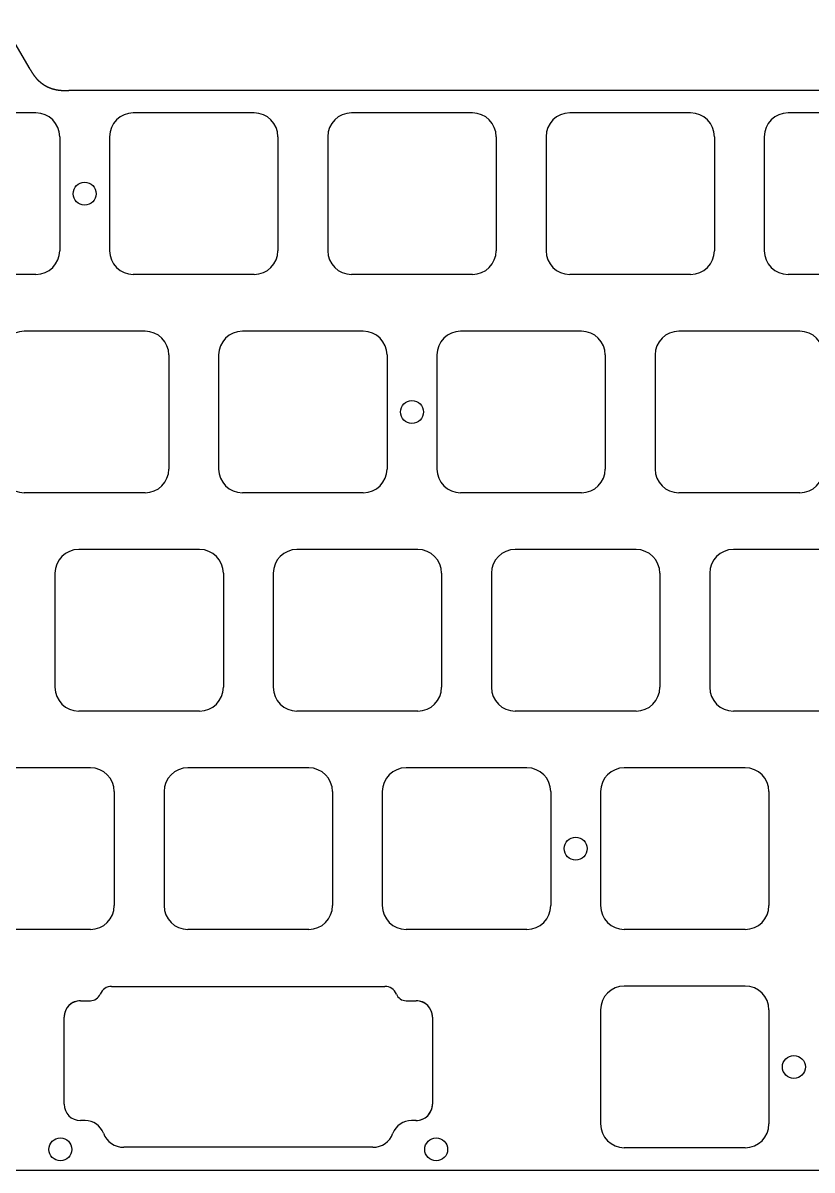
# Model space of a CAD drawing. Header units: millimetres. Extents: x -9 to 276, y -92 to 16.
# Drawn here: x 137.5 to 206.4, y -85.2 to 14.9 of the extents above; entities that cross this region are included whole.
import ezdxf

# ---------------------------------------------------------------- set-up
doc = ezdxf.new("R2010")
doc.units = ezdxf.units.MM
doc.layers.add('Edge.Cuts', color=53, linetype='CONTINUOUS', true_color=0xc8a339)

msp = doc.modelspace()

# ---------------------------------------------------------------- linework, layer by layer
at = {"layer": 'Edge.Cuts', "linetype": 'CONTINUOUS'}
for p, q in [((138.026537, 11), (135.774871, 14.9)), ((138.026537, 11), (138.048643, 10.961725)), ((138.048643, 10.961725), (138.070962, 10.923156)), ((138.070962, 10.923156), (138.082212, 10.903769)), ((138.082212, 10.903769), (138.093527, 10.884317)), ((138.093527, 10.884317), (138.104911, 10.864802)), ((138.104911, 10.864802), (138.116369, 10.845228)), ((138.116369, 10.845228), (138.127904, 10.825597)), ((138.127904, 10.825597), (138.13952, 10.805913)), ((138.13952, 10.805913), (138.151221, 10.786177)), ((138.151221, 10.786177), (138.163012, 10.766393)), ((138.163012, 10.766393), (138.174895, 10.746563)), ((138.174895, 10.746563), (138.186876, 10.726691)), ((138.186876, 10.726691), (138.198958, 10.706778)), ((138.198958, 10.706778), (138.211144, 10.686828)), ((138.211144, 10.686828), (138.223439, 10.666844)), ((138.223439, 10.666844), (138.229629, 10.656839)), ((138.229629, 10.656839), (138.235848, 10.646828)), ((138.235848, 10.646828), (138.242096, 10.636808)), ((138.242096, 10.636808), (138.248373, 10.626782)), ((138.248373, 10.626782), (138.254681, 10.61675)), ((138.254681, 10.61675), (138.261019, 10.606711)), ((138.261019, 10.606711), (138.267389, 10.596666)), ((138.267389, 10.596666), (138.27379, 10.586616)), ((138.27379, 10.586616), (138.280223, 10.576561)), ((138.280223, 10.576561), (138.286689, 10.566501)), ((138.286689, 10.566501), (138.293189, 10.556436)), ((138.293189, 10.556436), (138.299722, 10.546367)), ((138.299722, 10.546367), (138.306289, 10.536295)), ((138.306289, 10.536295), (138.312891, 10.526219)), ((138.312891, 10.526219), (138.319528, 10.51614)), ((138.319528, 10.51614), (138.3262, 10.506058)), ((138.3262, 10.506058), (138.332909, 10.495974)), ((138.332909, 10.495974), (138.339654, 10.485888)), ((138.339654, 10.485888), (138.346437, 10.4758)), ((138.346437, 10.4758), (138.353257, 10.465711)), ((138.353257, 10.465711), (138.360115, 10.45562)), ((138.360115, 10.45562), (138.367012, 10.445529)), ((138.367012, 10.445529), (138.373948, 10.435438)), ((138.373948, 10.435438), (138.380924, 10.425347)), ((138.380924, 10.425347), (138.38794, 10.415256)), ((138.38794, 10.415256), (138.394996, 10.405166)), ((138.394996, 10.405166), (138.402094, 10.395077)), ((138.402094, 10.395077), (138.409233, 10.384989)), ((138.409233, 10.384989), (138.416414, 10.374903)), ((138.416414, 10.374903), (138.423638, 10.36482)), ((138.423638, 10.36482), (138.430905, 10.354738)), ((138.430905, 10.354738), (138.438215, 10.34466)), ((138.438215, 10.34466), (138.44557, 10.334585)), ((138.44557, 10.334585), (138.452969, 10.324513)), ((138.452969, 10.324513), (138.460413, 10.314445)), ((138.460413, 10.314445), (138.467902, 10.304381)), ((138.467902, 10.304381), (138.475438, 10.294322)), ((138.475438, 10.294322), (138.48302, 10.284267)), ((138.48302, 10.284267), (138.49065, 10.274218)), ((138.49065, 10.274218), (138.498327, 10.264175)), ((138.498327, 10.264175), (138.506052, 10.254137)), ((138.506052, 10.254137), (138.513825, 10.244105)), ((138.513825, 10.244105), (138.521648, 10.234081)), ((138.521648, 10.234081), (138.52952, 10.224063)), ((138.52952, 10.224063), (138.537442, 10.214052)), ((138.537442, 10.214052), (138.545414, 10.204049)), ((138.545414, 10.204049), (138.553438, 10.194055)), ((138.553438, 10.194055), (138.561513, 10.184068)), ((138.561513, 10.184068), (138.56964, 10.17409)), ((138.56964, 10.17409), (138.577819, 10.164121)), ((138.577819, 10.164121), (138.586052, 10.154162)), ((138.586052, 10.154162), (138.594338, 10.144212)), ((138.594338, 10.144212), (138.602678, 10.134273)), ((138.602678, 10.134273), (138.611072, 10.124344)), ((138.611072, 10.124344), (138.619522, 10.114425)), ((138.619522, 10.114425), (138.628026, 10.104518)), ((138.628026, 10.104518), (138.636587, 10.094622)), ((138.636587, 10.094622), (138.645205, 10.084738)), ((138.645205, 10.084738), (138.653879, 10.074866)), ((138.653879, 10.074866), (138.662611, 10.065007)), ((138.662611, 10.065007), (138.6714, 10.055161)), ((138.6714, 10.055161), (138.680248, 10.045327)), ((138.680248, 10.045327), (138.689155, 10.035508)), ((138.689155, 10.035508), (138.698122, 10.025702)), ((138.698122, 10.025702), (138.707148, 10.01591)), ((138.707148, 10.01591), (138.716235, 10.006133)), ((138.716235, 10.006133), (138.725383, 9.996371)), ((138.725383, 9.996371), (138.734592, 9.986624)), ((138.734592, 9.986624), (138.743863, 9.976893)), ((138.743863, 9.976893), (138.753196, 9.967178)), ((138.753196, 9.967178), (138.762593, 9.957479)), ((138.762593, 9.957479), (138.772052, 9.947796)), ((138.772052, 9.947796), (138.781576, 9.938131)), ((138.781576, 9.938131), (138.791164, 9.928483)), ((138.791164, 9.928483), (138.800817, 9.918853)), ((138.800817, 9.918853), (138.810535, 9.909241)), ((138.810535, 9.909241), (138.820319, 9.899647)), ((138.820319, 9.899647), (138.830169, 9.890072)), ((138.830169, 9.890072), (138.840087, 9.880516)), ((138.840087, 9.880516), (138.850071, 9.87098)), ((138.850071, 9.87098), (138.860124, 9.861463)), ((138.860124, 9.861463), (138.870245, 9.851966)), ((138.870245, 9.851966), (138.880434, 9.84249)), ((138.880434, 9.84249), (138.890693, 9.833035)), ((138.890693, 9.833035), (138.901022, 9.823601)), ((138.901022, 9.823601), (138.911421, 9.814188)), ((138.911421, 9.814188), (138.921891, 9.804797)), ((138.921891, 9.804797), (138.932433, 9.795429)), ((138.932433, 9.795429), (138.943046, 9.786083)), ((138.943046, 9.786083), (138.953731, 9.77676)), ((138.953731, 9.77676), (138.96449, 9.76746)), ((138.96449, 9.76746), (138.975321, 9.758183)), ((138.975321, 9.758183), (138.986226, 9.748931)), ((138.986226, 9.748931), (138.997206, 9.739703)), ((138.997206, 9.739703), (139.003256, 9.734655)), ((139.003256, 9.734655), (139.009318, 9.729623)), ((139.009318, 9.729623), (139.015391, 9.724608)), ((139.015391, 9.724608), (139.021476, 9.71961)), ((139.021476, 9.71961), (139.027572, 9.714627)), ((139.027572, 9.714627), (139.033679, 9.709662)), ((139.033679, 9.709662), (139.039798, 9.704712)), ((139.039798, 9.704712), (139.045929, 9.69978)), ((139.045929, 9.69978), (139.052071, 9.694863)), ((139.052071, 9.694863), (139.058224, 9.689964)), ((139.058224, 9.689964), (139.064388, 9.68508)), ((139.064388, 9.68508), (139.070564, 9.680214)), ((139.070564, 9.680214), (139.076751, 9.675364)), ((139.076751, 9.675364), (139.082949, 9.67053)), ((139.082949, 9.67053), (139.089159, 9.665713)), ((139.089159, 9.665713), (139.09538, 9.660913)), ((139.09538, 9.660913), (139.101612, 9.656129)), ((139.101612, 9.656129), (139.107855, 9.651362)), ((139.107855, 9.651362), (139.114109, 9.646612)), ((139.114109, 9.646612), (139.120375, 9.641878)), ((139.120375, 9.641878), (139.126651, 9.637161)), ((139.126651, 9.637161), (139.132939, 9.632461)), ((139.132939, 9.632461), (139.139237, 9.627777)), ((139.139237, 9.627777), (139.145547, 9.62311)), ((139.145547, 9.62311), (139.151868, 9.61846)), ((139.151868, 9.61846), (139.158199, 9.613827)), ((139.158199, 9.613827), (139.164542, 9.60921)), ((139.164542, 9.60921), (139.170895, 9.604611)), ((139.170895, 9.604611), (139.17726, 9.600028)), ((139.17726, 9.600028), (139.183635, 9.595461)), ((139.183635, 9.595461), (139.190021, 9.590912)), ((139.190021, 9.590912), (139.196418, 9.586379)), ((139.196418, 9.586379), (139.202826, 9.581864)), ((139.202826, 9.581864), (139.209244, 9.577365)), ((139.209244, 9.577365), (139.215673, 9.572883)), ((139.215673, 9.572883), (139.222113, 9.568418)), ((139.222113, 9.568418), (139.228564, 9.56397)), ((139.228564, 9.56397), (139.235025, 9.559539)), ((139.235025, 9.559539), (139.241497, 9.555124)), ((139.241497, 9.555124), (139.24798, 9.550727)), ((139.24798, 9.550727), (139.254473, 9.546347)), ((139.254473, 9.546347), (139.260977, 9.541983)), ((139.260977, 9.541983), (139.267492, 9.537637)), ((139.267492, 9.537637), (139.274017, 9.533308)), ((139.274017, 9.533308), (139.280552, 9.528995)), ((139.280552, 9.528995), (139.287098, 9.5247)), ((139.287098, 9.5247), (139.293655, 9.520422)), ((139.293655, 9.520422), (139.300222, 9.516161)), ((139.300222, 9.516161), (139.306799, 9.511917)), ((139.306799, 9.511917), (139.313387, 9.50769)), ((139.313387, 9.50769), (139.319985, 9.50348)), ((139.319985, 9.50348), (139.326593, 9.499287)), ((139.326593, 9.499287), (139.333212, 9.495111)), ((139.333212, 9.495111), (139.339841, 9.490953)), ((139.339841, 9.490953), (139.34648, 9.486812)), ((139.34648, 9.486812), (139.35313, 9.482687)), ((139.35313, 9.482687), (139.35979, 9.47858)), ((139.35979, 9.47858), (139.36646, 9.474491)), ((139.36646, 9.474491), (139.37314, 9.470418)), ((139.37314, 9.470418), (139.37983, 9.466363)), ((139.37983, 9.466363), (139.386531, 9.462325)), ((139.386531, 9.462325), (139.393241, 9.458304)), ((139.393241, 9.458304), (139.399962, 9.454301)), ((139.399962, 9.454301), (139.406693, 9.450314)), ((139.406693, 9.450314), (139.413433, 9.446346)), ((139.413433, 9.446346), (139.420184, 9.442394)), ((139.420184, 9.442394), (139.426945, 9.43846)), ((139.426945, 9.43846), (139.433716, 9.434543)), ((139.433716, 9.434543), (139.440496, 9.430643)), ((139.440496, 9.430643), (139.447287, 9.426761)), ((139.447287, 9.426761), (139.454087, 9.422896)), ((139.454087, 9.422896), (139.460898, 9.419049)), ((139.460898, 9.419049), (139.467718, 9.415219)), ((139.467718, 9.415219), (139.474548, 9.411406)), ((139.474548, 9.411406), (139.481387, 9.407611)), ((139.481387, 9.407611), (139.488237, 9.403834)), ((139.488237, 9.403834), (139.495096, 9.400073)), ((139.495096, 9.400073), (139.501965, 9.396331)), ((139.501965, 9.396331), (139.508844, 9.392606)), ((139.508844, 9.392606), (139.515732, 9.388898)), ((139.515732, 9.388898), (139.52263, 9.385208)), ((139.52263, 9.385208), (139.529538, 9.381535)), ((139.529538, 9.381535), (139.536455, 9.37788)), ((139.536455, 9.37788), (139.543382, 9.374242)), ((139.543382, 9.374242), (139.550318, 9.370622)), ((139.550318, 9.370622), (139.557264, 9.36702)), ((139.557264, 9.36702), (139.564219, 9.363435)), ((139.564219, 9.363435), (139.571184, 9.359868)), ((139.571184, 9.359868), (139.578158, 9.356319)), ((139.578158, 9.356319), (139.585142, 9.352787)), ((139.585142, 9.352787), (139.592135, 9.349273)), ((139.592135, 9.349273), (139.599137, 9.345776)), ((139.599137, 9.345776), (139.606149, 9.342297)), ((139.606149, 9.342297), (139.61317, 9.338836)), ((139.61317, 9.338836), (139.620201, 9.335392)), ((139.620201, 9.335392), (139.627241, 9.331967)), ((139.627241, 9.331967), (139.63429, 9.328559)), ((139.63429, 9.328559), (139.641348, 9.325169)), ((139.641348, 9.325169), (139.648415, 9.321796)), ((139.648415, 9.321796), (139.655492, 9.318441)), ((139.655492, 9.318441), (139.662578, 9.315104)), ((139.662578, 9.315104), (139.669673, 9.311785)), ((139.669673, 9.311785), (139.676777, 9.308484)), ((139.676777, 9.308484), (139.68389, 9.305201)), ((139.68389, 9.305201), (139.691012, 9.301935)), ((139.691012, 9.301935), (139.698144, 9.298687)), ((139.698144, 9.298687), (139.705284, 9.295457)), ((139.705284, 9.295457), (139.712433, 9.292245)), ((139.712433, 9.292245), (139.719591, 9.289051)), ((139.719591, 9.289051), (139.726759, 9.285875)), ((139.726759, 9.285875), (139.733935, 9.282717)), ((139.733935, 9.282717), (139.74112, 9.279577)), ((139.74112, 9.279577), (139.748314, 9.276454)), ((139.748314, 9.276454), (139.755516, 9.27335)), ((139.755516, 9.27335), (139.762728, 9.270263)), ((139.762728, 9.270263), (139.769948, 9.267195)), ((139.769948, 9.267195), (139.777177, 9.264145)), ((139.777177, 9.264145), (139.784415, 9.261112)), ((139.784415, 9.261112), (139.791662, 9.258098)), ((139.791662, 9.258098), (139.798917, 9.255101)), ((139.798917, 9.255101), (139.806181, 9.252123)), ((139.806181, 9.252123), (139.813454, 9.249163)), ((139.813454, 9.249163), (139.820735, 9.246221)), ((139.820735, 9.246221), (139.828025, 9.243297)), ((139.828025, 9.243297), (139.835323, 9.240391)), ((139.835323, 9.240391), (139.842631, 9.237503)), ((139.842631, 9.237503), (139.849946, 9.234633)), ((139.849946, 9.234633), (139.85727, 9.231782)), ((139.85727, 9.231782), (139.864603, 9.228948)), ((139.864603, 9.228948), (139.871944, 9.226133)), ((139.871944, 9.226133), (139.879293, 9.223336)), ((139.879293, 9.223336), (139.886651, 9.220557)), ((139.886651, 9.220557), (139.894017, 9.217797)), ((139.894017, 9.217797), (139.901392, 9.215054)), ((139.901392, 9.215054), (139.908775, 9.21233)), ((139.908775, 9.21233), (139.916166, 9.209625)), ((139.916166, 9.209625), (139.923566, 9.206937)), ((139.923566, 9.206937), (139.930974, 9.204268)), ((139.930974, 9.204268), (139.93839, 9.201617)), ((139.93839, 9.201617), (139.945814, 9.198984)), ((139.945814, 9.198984), (139.953247, 9.196369)), ((139.953247, 9.196369), (139.960687, 9.193773)), ((139.960687, 9.193773), (139.968136, 9.191196)), ((139.968136, 9.191196), (139.975593, 9.188636)), ((139.975593, 9.188636), (139.983058, 9.186095)), ((139.983058, 9.186095), (139.990531, 9.183572)), ((139.990531, 9.183572), (139.998013, 9.181068)), ((139.998013, 9.181068), (140.005502, 9.178582)), ((140.005502, 9.178582), (140.012999, 9.176115)), ((140.012999, 9.176115), (140.020504, 9.173666)), ((140.020504, 9.173666), (140.028017, 9.171235)), ((140.028017, 9.171235), (140.035539, 9.168823)), ((140.035539, 9.168823), (140.043068, 9.16643)), ((140.043068, 9.16643), (140.050605, 9.164055)), ((140.050605, 9.164055), (140.05126, 9.163849)), ((140.05126, 9.163849), (140.066331, 9.159166)), ((140.066331, 9.159166), (140.081436, 9.154556)), ((140.081436, 9.154556), (140.096576, 9.150018)), ((140.096576, 9.150018), (140.111753, 9.145553)), ((140.111753, 9.145553), (140.126966, 9.14116)), ((140.126966, 9.14116), (140.142218, 9.136839)), ((140.142218, 9.136839), (140.157509, 9.13259)), ((140.157509, 9.13259), (140.172842, 9.128412)), ((140.172842, 9.128412), (140.188216, 9.124305)), ((140.188216, 9.124305), (140.203635, 9.120269)), ((140.203635, 9.120269), (140.219098, 9.116303)), ((140.219098, 9.116303), (140.234608, 9.112408)), ((140.234608, 9.112408), (140.250166, 9.108583)), ((140.250166, 9.108583), (140.265773, 9.104828)), ((140.265773, 9.104828), (140.281431, 9.101143)), ((140.281431, 9.101143), (140.297143, 9.097527)), ((140.297143, 9.097527), (140.312909, 9.09398)), ((140.312909, 9.09398), (140.328731, 9.090502)), ((140.328731, 9.090502), (140.344612, 9.087093)), ((140.344612, 9.087093), (140.360553, 9.083752)), ((140.360553, 9.083752), (140.376556, 9.08048)), ((140.376556, 9.08048), (140.392624, 9.077276)), ((140.392624, 9.077276), (140.408759, 9.074139)), ((140.408759, 9.074139), (140.424962, 9.071071)), ((140.424962, 9.071071), (140.441237, 9.06807)), ((140.441237, 9.06807), (140.457586, 9.065136)), ((140.457586, 9.065136), (140.474012, 9.06227)), ((140.474012, 9.06227), (140.490517, 9.05947)), ((140.490517, 9.05947), (140.507104, 9.056737)), ((140.507104, 9.056737), (140.523778, 9.054071)), ((140.523778, 9.054071), (140.54054, 9.051471)), ((140.54054, 9.051471), (140.557394, 9.048938)), ((140.557394, 9.048938), (140.574344, 9.04647)), ((140.574344, 9.04647), (140.591394, 9.044069)), ((140.591394, 9.044069), (140.608549, 9.041733)), ((140.608549, 9.041733), (140.625811, 9.039462)), ((140.625811, 9.039462), (140.643186, 9.037257)), ((140.643186, 9.037257), (140.660679, 9.035118)), ((140.660679, 9.035118), (140.678296, 9.033043)), ((140.678296, 9.033043), (140.696041, 9.031033)), ((140.696041, 9.031033), (140.71392, 9.029088)), ((140.71392, 9.029088), (140.731941, 9.027208)), ((140.731941, 9.027208), (140.750111, 9.025391)), ((140.750111, 9.025391), (140.768436, 9.02364)), ((140.768436, 9.02364), (140.786925, 9.021952)), ((140.786925, 9.021952), (140.805586, 9.020328)), ((140.805586, 9.020328), (140.82443, 9.018769)), ((140.82443, 9.018769), (140.843468, 9.017272)), ((140.843468, 9.017272), (140.862709, 9.01584)), ((140.862709, 9.01584), (140.882168, 9.014471)), ((140.882168, 9.014471), (140.901858, 9.013165)), ((140.901858, 9.013165), (140.921795, 9.011922)), ((140.921795, 9.011922), (140.941996, 9.010742)), ((140.941996, 9.010742), (140.962482, 9.009624)), ((140.962482, 9.009624), (140.983272, 9.00857)), ((140.983272, 9.00857), (141.004394, 9.007577)), ((141.004394, 9.007577), (141.025875, 9.006648)), ((141.025875, 9.006648), (141.047749, 9.00578)), ((141.047749, 9.00578), (141.070053, 9.004974)), ((141.070053, 9.004974), (141.092833, 9.00423)), ((141.092833, 9.00423), (141.116143, 9.003547)), ((141.116143, 9.003547), (141.140048, 9.002926)), ((141.140048, 9.002926), (141.164625, 9.002365)), ((141.164625, 9.002365), (141.189976, 9.001866)), ((141.189976, 9.001866), (141.216227, 9.001427)), ((141.216227, 9.001427), (141.243544, 9.001048)), ((141.243544, 9.001048), (141.272153, 9.00073)), ((141.272153, 9.00073), (141.30238, 9.00047)), ((141.30238, 9.00047), (141.334715, 9.000269)), ((141.334715, 9.000269), (141.369972, 9.000126)), ((141.369972, 9.000126), (141.409709, 9.000038)), ((141.409709, 9.000038), (141.457742, 9.000003)), ((141.457742, 9.000003), (141.490638, 9)), ((229.984361, 9), (141.490638, 9)), ((138.625, 7.05), (128.075, 7.05)), ((157.675, 7.05), (147.125, 7.05)), ((176.725, 7.05), (166.175, 7.05)), ((195.775, 7.05), (185.225, 7.05)), ((214.825, 7.05), (204.275, 7.05)), ((140.7, 4.975), (140.7, -4.975)), ((145.05, 4.975), (145.05, -4.975)), ((159.75, 4.975), (159.75, -4.975)), ((164.1, 4.975), (164.1, -4.975)), ((178.8, 4.975), (178.8, -4.975)), ((183.15, 4.975), (183.15, -4.975)), ((197.85, 4.975), (197.85, -4.975)), ((202.2, 4.975), (202.2, -4.975)), ((138.625, -7.05), (128.075, -7.05)), ((157.675, -7.05), (147.125, -7.05)), ((176.725, -7.05), (166.175, -7.05)), ((195.775, -7.05), (185.225, -7.05)), ((214.825, -7.05), (204.275, -7.05)), ((148.15, -12), (137.6, -12)), ((167.2, -12), (156.65, -12)), ((186.25, -12), (175.7, -12)), ((205.3, -12), (194.75, -12)), ((150.225, -14.075), (150.225, -24.025)), ((154.575, -14.075), (154.575, -24.025)), ((169.275, -14.075), (169.275, -24.025)), ((173.625, -14.075), (173.625, -24.025)), ((188.325, -14.075), (188.325, -24.025)), ((192.675, -14.075), (192.675, -24.025)), ((148.15, -26.1), (137.6, -26.1)), ((167.2, -26.1), (156.65, -26.1)), ((186.25, -26.1), (175.7, -26.1)), ((205.3, -26.1), (194.75, -26.1)), ((152.9125, -31.05), (142.3625, -31.05)), ((171.9625, -31.05), (161.4125, -31.05)), ((191.0125, -31.05), (180.4625, -31.05)), ((210.0625, -31.05), (199.5125, -31.05)), ((140.2875, -33.125), (140.2875, -43.075)), ((154.9875, -33.125), (154.9875, -43.075)), ((159.3375, -33.125), (159.3375, -43.075)), ((174.0375, -33.125), (174.0375, -43.075)), ((178.3875, -33.125), (178.3875, -43.075)), ((193.0875, -33.125), (193.0875, -43.075)), ((197.4375, -33.125), (197.4375, -43.075)), ((152.9125, -45.15), (142.3625, -45.15)), ((171.9625, -45.15), (161.4125, -45.15)), ((191.0125, -45.15), (180.4625, -45.15)), ((210.0625, -45.15), (199.5125, -45.15)), ((143.3875, -50.1), (132.8375, -50.1)), ((162.4375, -50.1), (151.8875, -50.1)), ((181.4875, -50.1), (170.9375, -50.1)), ((200.5375, -50.1), (189.9875, -50.1)), ((145.4625, -52.175), (145.4625, -62.125)), ((149.8125, -52.175), (149.8125, -62.125)), ((164.5125, -52.175), (164.5125, -62.125)), ((168.8625, -52.175), (168.8625, -62.125)), ((183.5625, -52.175), (183.5625, -62.125)), ((187.9125, -52.175), (187.9125, -62.125)), ((202.6125, -52.175), (202.6125, -62.125)), ((143.3875, -64.2), (132.8375, -64.2)), ((162.4375, -64.2), (151.8875, -64.2)), ((181.4875, -64.2), (170.9375, -64.2)), ((200.5375, -64.2), (189.9875, -64.2)), ((48.621888, -85.2), (218.078111, -85.2))]:
    msp.add_line(p, q, dxfattribs=at)
at = {"layer": 'Edge.Cuts', "linetype": 'Continuous'}
for p, q in [((145.23468, -69.1724), (169.08992, -69.1724)), ((145.234875, -69.172411), (145.234875, -69.1724)), ((145.234875, -69.1724), (169.090075, -69.1724)), ((200.5375, -69.15), (189.987499, -69.15)), ((200.5375, -69.15), (189.987499, -69.15)), ((142.51186, -70.42456), (143.37747, -70.42456)), ((142.524012, -70.42456), (143.377575, -70.42456)), ((143.377575, -70.424548), (143.377575, -70.42456)), ((170.94713, -70.42456), (171.81274, -70.42456)), ((170.947275, -70.42456), (171.812875, -70.42456)), ((141.08686, -79.45044), (141.08686, -71.84956)), ((141.086985, -79.45044), (141.086985, -71.8497)), ((173.23774, -71.84956), (173.23774, -79.45044)), ((173.237865, -71.84956), (173.237865, -79.4504)), ((187.9125, -71.225), (187.9125, -81.175001)), ((187.9125, -71.225), (187.9125, -81.175001)), ((202.6125, -71.225), (202.6125, -81.175)), ((202.6125, -71.225), (202.6125, -81.175)), ((142.9159, -80.87544), (142.51186, -80.87544)), ((142.916075, -80.87544), (142.511975, -80.87544)), ((171.81274, -80.87544), (171.4087, -80.87544)), ((171.800958, -80.87544), (171.408825, -80.87544)), ((168.0378, -83.21191), (146.2868, -83.21191)), ((168.037925, -83.21191), (146.287075, -83.21191)), ((200.5375, -83.25), (189.9875, -83.25)), ((200.5375, -83.25), (189.9875, -83.25))]:
    msp.add_line(p, q, dxfattribs=at)
at = {"layer": 'Edge.Cuts'}
for centre in [(142.875, 0), (171.45, -19.05), (185.7375, -57.15), (204.7875, -76.2), (140.7625, -83.4), (173.5625, -83.4)]:
    msp.add_circle(centre, 1, dxfattribs=at)
for centre, radius, start, end in [((138.625, 4.975), 2.075, 0, 90), ((147.125, 4.975), 2.075, 90, 180), ((157.675, 4.975), 2.075, 0, 90), ((166.175, 4.975), 2.075, 90, 180), ((176.725, 4.975), 2.075, 0, 90), ((185.225, 4.975), 2.075, 90, 180), ((195.775, 4.975), 2.075, 0, 90), ((204.275, 4.975), 2.075, 90, 180), ((138.625, -4.975), 2.075, -90, 0), ((147.125, -4.975), 2.075, -180, -90), ((157.675, -4.975), 2.075, -90, 0), ((166.175, -4.975), 2.075, -180, -90), ((176.725, -4.975), 2.075, -90, 0), ((185.225, -4.975), 2.075, -180, -90), ((195.775, -4.975), 2.075, -90, 0), ((204.275, -4.975), 2.075, -180, -90), ((137.6, -14.075), 2.075, 90, 180), ((148.15, -14.075), 2.075, 0, 90), ((156.65, -14.075), 2.075, 90, 180), ((167.2, -14.075), 2.075, 0, 90), ((175.7, -14.075), 2.075, 90, 180), ((186.25, -14.075), 2.075, 0, 90), ((194.75, -14.075), 2.075, 90, 180), ((205.3, -14.075), 2.075, 0, 90), ((137.6, -24.025), 2.075, -180, -90), ((148.15, -24.025), 2.075, -90, 0), ((156.65, -24.025), 2.075, -180, -90), ((167.2, -24.025), 2.075, -90, 0), ((175.7, -24.025), 2.075, -180, -90), ((186.25, -24.025), 2.075, -90, 0), ((194.75, -24.025), 2.075, -180, -90), ((205.3, -24.025), 2.075, -90, 0), ((142.3625, -33.125), 2.075, 90, 180), ((152.9125, -33.125), 2.075, 0, 90), ((161.4125, -33.125), 2.075, 90, 180), ((171.9625, -33.125), 2.075, 0, 90), ((180.4625, -33.125), 2.075, 90, 180), ((191.0125, -33.125), 2.075, 0, 90), ((199.5125, -33.125), 2.075, 90, 180), ((142.3625, -43.075), 2.075, -180, -90), ((152.9125, -43.075), 2.075, -90, 0), ((161.4125, -43.075), 2.075, -180, -90), ((171.9625, -43.075), 2.075, -90, 0), ((180.4625, -43.075), 2.075, -180, -90), ((191.0125, -43.075), 2.075, -90, 0), ((199.5125, -43.075), 2.075, -180, -90), ((143.3875, -52.175), 2.075, 0, 90), ((151.8875, -52.175), 2.075, 90, 180), ((162.4375, -52.175), 2.075, 0, 90), ((170.9375, -52.175), 2.075, 90, 180), ((181.4875, -52.175), 2.075, 0, 90), ((189.9875, -52.175), 2.075, 90, 180), ((200.5375, -52.175), 2.075, 0, 90), ((143.3875, -62.125), 2.075, -90, 0), ((151.8875, -62.125), 2.075, -180, -90), ((162.4375, -62.125), 2.075, -90, 0), ((170.9375, -62.125), 2.075, -180, -90), ((181.4875, -62.125), 2.075, -90, 0), ((189.9875, -62.125), 2.075, -180, -90), ((200.5375, -62.125), 2.075, -90, 0), ((143.37747, -69.49615), 0.928411, 270, 337.97729805), ((143.3776, -69.4962), 0.928388, 269.99845712, 337.98004296), ((145.2347, -70.2474), 1.075006, 90.00106597, 157.97610066), ((145.2348, -70.2474), 1.074983, 89.99600256, 157.97560099), ((169.0899, -70.2474), 1.075, 22.02389934, 89.99893403), ((169.09, -70.2474), 1.075, 22.02339581, 89.99600262), ((170.9471, -69.4961), 0.92846, 202.02625676, 270.00185132), ((170.9473, -69.4961), 0.92846, 202.02454675, 269.99845724), ((189.9875, -71.225), 2.075, 90.00002761, 180), ((189.9875, -71.225), 2.075, 90.00002761, 180), ((200.5375, -71.225), 2.075, 0, 90), ((200.5375, -71.225), 2.075, 0, 90), ((142.51186, -71.84956), 1.425, 90, 180), ((142.5121, -71.8496), 1.425115, 89.52108049, 180.00402043), ((171.81274, -71.84956), 1.425, 0, 90), ((171.8129, -71.8495), 1.42494, 359.99758744, 90.00100523), ((142.51186, -79.45044), 1.425, 180, 270), ((142.512, -79.4504), 1.42504, 180.00160826, 269.99899484), ((171.8127, -79.4504), 1.425165, 269.52789202, 0), ((171.8127, -79.4504), 1.42504, 270.00160826, 359.99839174), ((142.91591, -82.60037), 1.72493, 20.54597615, 90.00033216), ((142.9161, -82.6003), 1.72486, 20.54456057, 90.00083044), ((171.4087, -82.6004), 1.724938, 90, 159.45340178), ((171.4088, -82.6004), 1.724915, 89.99916959, 159.45311033), ((146.28681, -81.33696), 1.87495, 200.54592343, 269.99969441), ((146.287, -81.3369), 1.87501, 200.54694304, 270.00229182), ((168.0378, -81.337), 1.874943, 270, 339.45493501), ((168.0378, -81.3368), 1.87513, 270.00381945, 339.45055299), ((189.9875, -81.175), 2.075, 180.00002761, 270), ((189.9875, -81.175), 2.075, 180.00002761, 270), ((200.5375, -81.175), 2.075, 270, 0), ((200.5375, -81.175), 2.075, 270, 0)]:
    msp.add_arc(centre, radius, start, end, dxfattribs=at)

doc.saveas('drawing.dxf')
